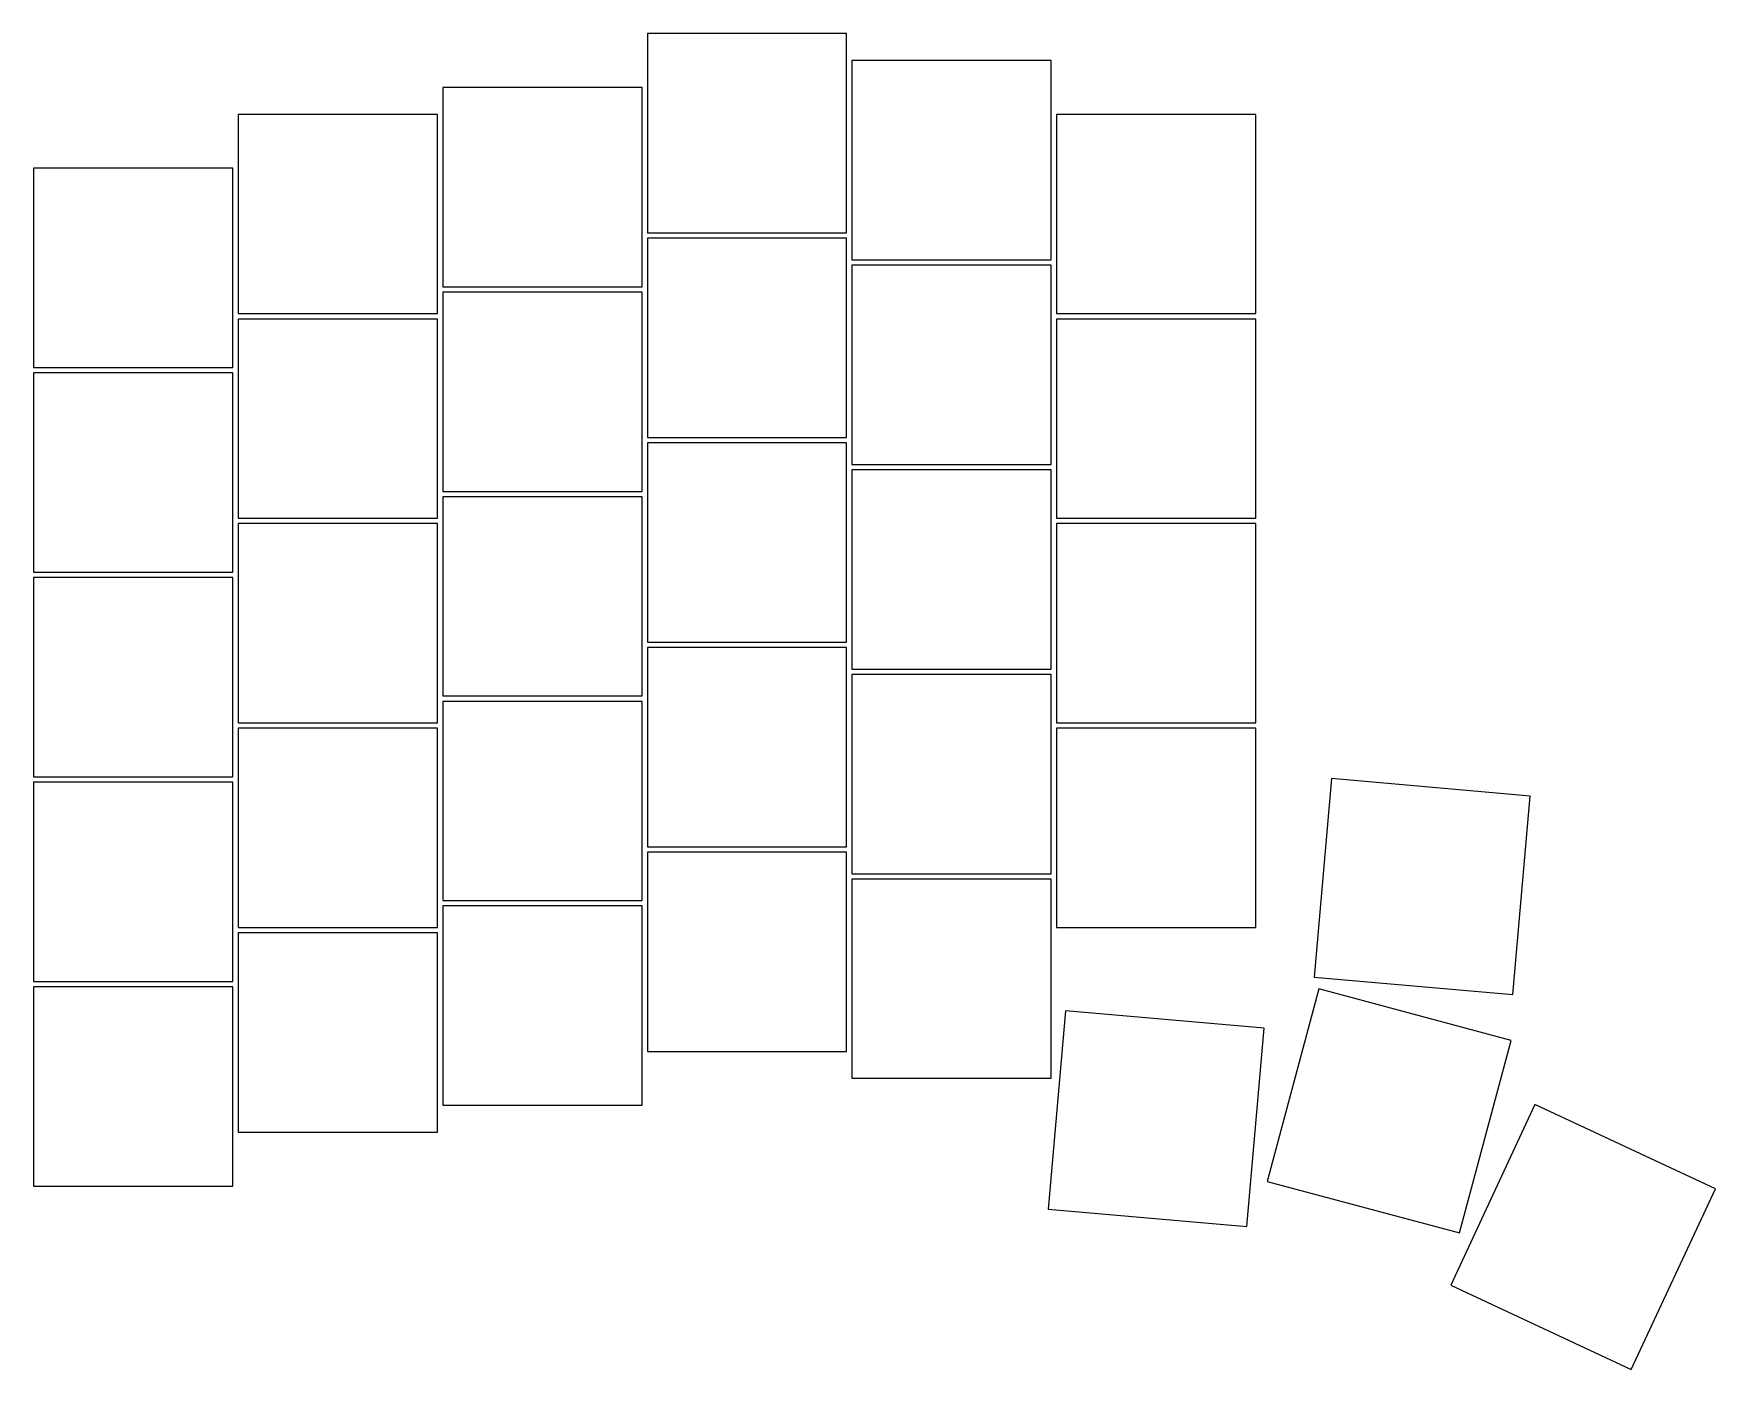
# Model space of a CAD drawing. Header units: millimetres. Extents: x 41 to 197, y -176 to -52.
import ezdxf

# ---------------------------------------------------------------- set-up
doc = ezdxf.new("R2010")
doc.units = ezdxf.units.MM

msp = doc.modelspace()

# ---------------------------------------------------------------- linework, layer by layer
for p, q in [((116.25, -52.25), (97.75, -52.25)), ((97.75, -52.25), (97.75, -70.75)), ((116.25, -70.75), (116.25, -52.25)), ((135.25, -54.75), (116.75, -54.75)), ((116.75, -54.75), (116.75, -73.25)), ((135.25, -73.25), (135.25, -54.75)), ((97.25, -57.25), (78.75, -57.25)), ((78.75, -57.25), (78.75, -75.75)), ((97.25, -75.75), (97.25, -57.25)), ((78.25, -59.75), (59.75, -59.75)), ((59.75, -59.75), (59.75, -78.25)), ((78.25, -78.25), (78.25, -59.75)), ((154.25, -59.75), (135.75, -59.75)), ((135.75, -59.75), (135.75, -78.25)), ((154.25, -78.25), (154.25, -59.75)), ((59.25, -64.75), (40.75, -64.75)), ((40.75, -64.75), (40.75, -83.25)), ((59.25, -83.25), (59.25, -64.75)), ((97.75, -70.75), (116.25, -70.75)), ((116.25, -71.25), (97.75, -71.25)), ((97.75, -71.25), (97.75, -89.75)), ((116.25, -89.75), (116.25, -71.25)), ((116.75, -73.25), (135.25, -73.25)), ((135.25, -73.75), (116.75, -73.75)), ((116.75, -73.75), (116.75, -92.25)), ((135.25, -92.25), (135.25, -73.75)), ((78.75, -75.75), (97.25, -75.75)), ((97.25, -76.25), (78.75, -76.25)), ((78.75, -76.25), (78.75, -94.75)), ((97.25, -94.75), (97.25, -76.25)), ((59.75, -78.25), (78.25, -78.25)), ((78.25, -78.75), (59.75, -78.75)), ((59.75, -78.75), (59.75, -97.25)), ((78.25, -97.25), (78.25, -78.75)), ((135.75, -78.25), (154.25, -78.25)), ((154.25, -78.75), (135.75, -78.75)), ((135.75, -78.75), (135.75, -97.25)), ((154.25, -97.25), (154.25, -78.75)), ((40.75, -83.25), (59.25, -83.25)), ((59.25, -83.75), (40.75, -83.75)), ((40.75, -83.75), (40.75, -102.25)), ((59.25, -102.25), (59.25, -83.75)), ((97.75, -89.75), (116.25, -89.75)), ((116.25, -90.25), (97.75, -90.25)), ((97.75, -90.25), (97.75, -108.75)), ((116.25, -108.75), (116.25, -90.25)), ((116.75, -92.25), (135.25, -92.25)), ((135.25, -92.75), (116.75, -92.75)), ((116.75, -92.75), (116.75, -111.25)), ((135.25, -111.25), (135.25, -92.75)), ((78.75, -94.75), (97.25, -94.75)), ((97.25, -95.25), (78.75, -95.25)), ((78.75, -95.25), (78.75, -113.75)), ((97.25, -113.75), (97.25, -95.25)), ((59.75, -97.25), (78.25, -97.25)), ((78.25, -97.75), (59.75, -97.75)), ((59.75, -97.75), (59.75, -116.25)), ((78.25, -116.25), (78.25, -97.75)), ((135.75, -97.25), (154.25, -97.25)), ((154.25, -97.75), (135.75, -97.75)), ((135.75, -97.75), (135.75, -116.25)), ((154.25, -116.25), (154.25, -97.75)), ((40.75, -102.25), (59.25, -102.25)), ((59.25, -102.75), (40.75, -102.75)), ((40.75, -102.75), (40.75, -121.25)), ((59.25, -121.25), (59.25, -102.75)), ((97.75, -108.75), (116.25, -108.75)), ((116.25, -109.25), (97.75, -109.25)), ((97.75, -109.25), (97.75, -127.75)), ((116.25, -127.75), (116.25, -109.25)), ((116.75, -111.25), (135.25, -111.25)), ((135.25, -111.75), (116.75, -111.75)), ((116.75, -111.75), (116.75, -130.25)), ((135.25, -130.25), (135.25, -111.75)), ((78.75, -113.75), (97.25, -113.75)), ((97.25, -114.25), (78.75, -114.25)), ((78.75, -114.25), (78.75, -132.75)), ((97.25, -132.75), (97.25, -114.25)), ((59.75, -116.25), (78.25, -116.25)), ((78.25, -116.75), (59.75, -116.75)), ((59.75, -116.75), (59.75, -135.25)), ((78.25, -135.25), (78.25, -116.75)), ((135.75, -116.25), (154.25, -116.25)), ((154.25, -116.75), (135.75, -116.75)), ((135.75, -116.75), (135.75, -135.25)), ((154.25, -135.25), (154.25, -116.75)), ((40.75, -121.25), (59.25, -121.25)), ((59.25, -121.75), (40.75, -121.75)), ((40.75, -121.75), (40.75, -140.25)), ((59.25, -140.25), (59.25, -121.75)), ((161.29, -121.42), (159.68, -139.85)), ((179.72, -123.04), (161.29, -121.42)), ((178.11, -141.47), (179.72, -123.04)), ((97.75, -127.75), (116.25, -127.75)), ((116.25, -128.25), (97.75, -128.25)), ((97.75, -128.25), (97.75, -146.75)), ((116.25, -146.75), (116.25, -128.25)), ((116.75, -130.25), (135.25, -130.25)), ((135.25, -130.75), (116.75, -130.75)), ((116.75, -130.75), (116.75, -149.25)), ((135.25, -149.25), (135.25, -130.75)), ((78.75, -132.75), (97.25, -132.75)), ((97.25, -133.25), (78.75, -133.25)), ((78.75, -133.25), (78.75, -151.75)), ((97.25, -151.75), (97.25, -133.25)), ((59.75, -135.25), (78.25, -135.25)), ((78.25, -135.75), (59.75, -135.75)), ((59.75, -135.75), (59.75, -154.25)), ((78.25, -154.25), (78.25, -135.75)), ((135.75, -135.25), (154.25, -135.25)), ((40.75, -140.25), (59.25, -140.25)), ((159.68, -139.85), (178.11, -141.47)), ((59.25, -140.75), (40.75, -140.75)), ((40.75, -140.75), (40.75, -159.25)), ((59.25, -159.25), (59.25, -140.75)), ((160.1, -140.95), (155.31, -158.82)), ((177.96, -145.74), (160.1, -140.95)), ((136.59, -142.98), (134.98, -161.41)), ((155.02, -144.59), (136.59, -142.98)), ((153.41, -163.02), (155.02, -144.59)), ((97.75, -146.75), (116.25, -146.75)), ((173.18, -163.6), (177.96, -145.74)), ((116.75, -149.25), (135.25, -149.25)), ((78.75, -151.75), (97.25, -151.75)), ((180.16, -151.69), (172.35, -168.46)), ((196.93, -159.51), (180.16, -151.69)), ((59.75, -154.25), (78.25, -154.25)), ((40.75, -159.25), (59.25, -159.25)), ((155.31, -158.82), (173.18, -163.6)), ((189.11, -176.28), (196.93, -159.51)), ((134.98, -161.41), (153.41, -163.02)), ((172.35, -168.46), (189.11, -176.28))]:
    msp.add_line(p, q)

doc.saveas('drawing.dxf')
